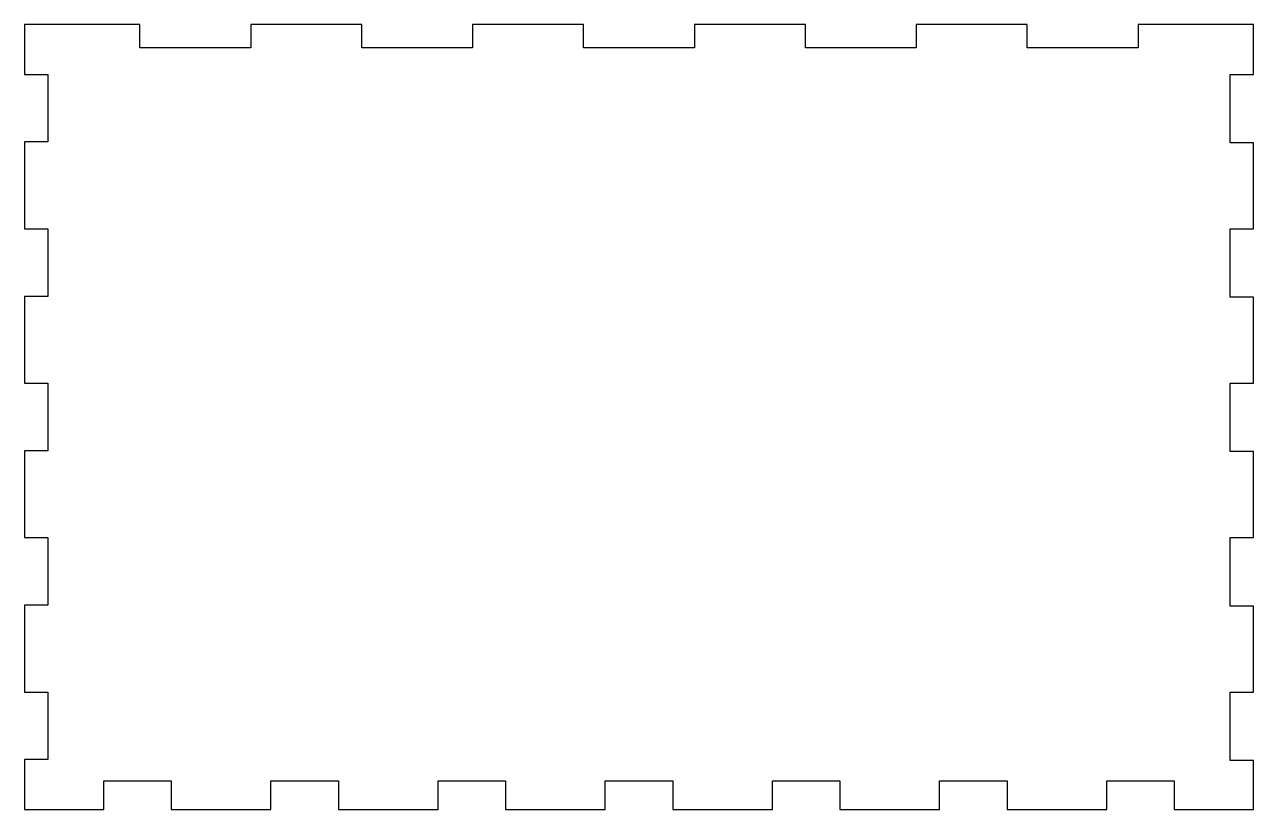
# Model space of a CAD drawing. Header units: millimetres. Extents: x -637 to 0, y -87 to 320.
import ezdxf

# ---------------------------------------------------------------- set-up
doc = ezdxf.new("R2010")
doc.units = ezdxf.units.MM
doc.layers.get('0').update_dxf_attribs({"linetype": 'CONTINUOUS'})

msp = doc.modelspace()

# ---------------------------------------------------------------- linework, layer by layer
msp.add_lwpolyline([(-12, 294.22), (0, 294.22), (0, 320), (-59.75, 320), (-59.75, 308), (-117.25, 308), (-117.25, 320), (-174.75, 320), (-174.75, 308), (-232.25, 308), (-232.25, 320), (-289.75, 320), (-289.75, 308), (-347.25, 308), (-347.25, 320), (-404.75, 320), (-404.75, 308), (-462.25, 308), (-462.25, 320), (-519.75, 320), (-519.75, 308), (-577.25, 308), (-577.25, 320), (-637, 320), (-637, 294.22), (-625, 294.22), (-625, 259.22), (-637, 259.22), (-637, 214.22), (-625, 214.22), (-625, 179.22), (-637, 179.22), (-637, 134.22), (-625, 134.22), (-625, 99.22), (-637, 99.22), (-637, 54.22), (-625, 54.22), (-625, 19.22), (-637, 19.22), (-637, -25.78), (-625, -25.78), (-625, -60.78), (-637, -60.78), (-637, -86.56), (-596, -86.56), (-596, -71.75), (-561, -71.75), (-561, -86.56), (-509.33, -86.56), (-509.33, -71.75), (-474.33, -71.75), (-474.33, -86.56), (-422.67, -86.56), (-422.67, -71.75), (-387.67, -71.75), (-387.67, -86.56), (-336, -86.56), (-336, -71.75), (-301, -71.75), (-301, -86.56), (-249.33, -86.56), (-249.33, -71.75), (-214.33, -71.75), (-214.33, -86.56), (-162.67, -86.56), (-162.67, -71.75), (-127.67, -71.75), (-127.67, -86.56), (-76, -86.56), (-76, -71.75), (-41, -71.75), (-41, -86.56), (0, -86.56), (0, -61.22), (-12, -61.22), (-12, -60.78), (-12, -60.78), (-12, -25.78), (0, -25.78), (0, 18.78), (-12, 18.78), (-12, 19.22), (-12, 19.22), (-12, 54.22), (0, 54.22), (0, 98.78), (-12, 98.78), (-12, 99.22), (-12, 99.22), (-12, 134.22), (0, 134.22), (0, 178.78), (-12, 178.78), (-12, 179.22), (-12, 179.22), (-12, 214.22), (0, 214.22), (0, 258.78), (-12, 258.78), (-12, 259.22), (-12, 259.22)], close=True)

doc.saveas('drawing.dxf')
